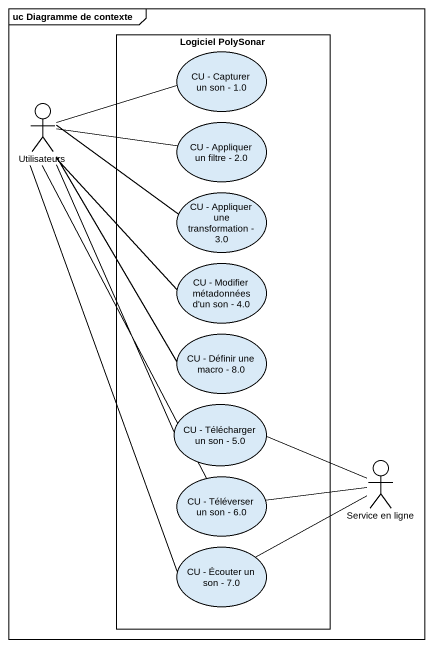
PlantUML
@startuml
mainframe uc Diagramme de contexte
rectangle "Logiciel PolySonar" as Logiciel_PolySonar {
  usecase "CU - Capturer un son - 1.0" as CU_Capturer_un_son_1_0
  usecase "CU - Appliquer un filtre - 2.0" as CU_Appliquer_un_filtre_2_0
  usecase "CU - Appliquer une transformation - 3.0" as CU_Appliquer_une
  usecase "CU - Modifier métadonnées d'un son - 4.0" as CU_Modifier_métadonnées_d
  usecase "CU - Définir une macro - 8.0" as CU_Définir_une_macro_8_0
  usecase "CU - Télécharger un son - 5.0" as CU_Télécharger_un_son_5_0
  usecase "CU - Téléverser un son - 6.0" as CU_Téléverser_un_son_6_0
  usecase "CU - Écouter un son - 7.0" as CU_Écouter_un_son_7_0
}
actor Utilisateurs
actor "Service en ligne" as Service_en_ligne
Utilisateurs -right- CU_Capturer_un_son_1_0
Utilisateurs -right- CU_Appliquer_un_filtre_2_0
Utilisateurs -right- CU_Appliquer_une
Utilisateurs -- CU_Modifier_métadonnées_d
Utilisateurs -- CU_Définir_une_macro_8_0
Utilisateurs -- CU_Télécharger_un_son_5_0
Utilisateurs -- CU_Téléverser_un_son_6_0
Utilisateurs -- CU_Écouter_un_son_7_0
Service_en_ligne -left- CU_Télécharger_un_son_5_0
Service_en_ligne -left- CU_Téléverser_un_son_6_0
Service_en_ligne -left- CU_Écouter_un_son_7_0
@enduml
